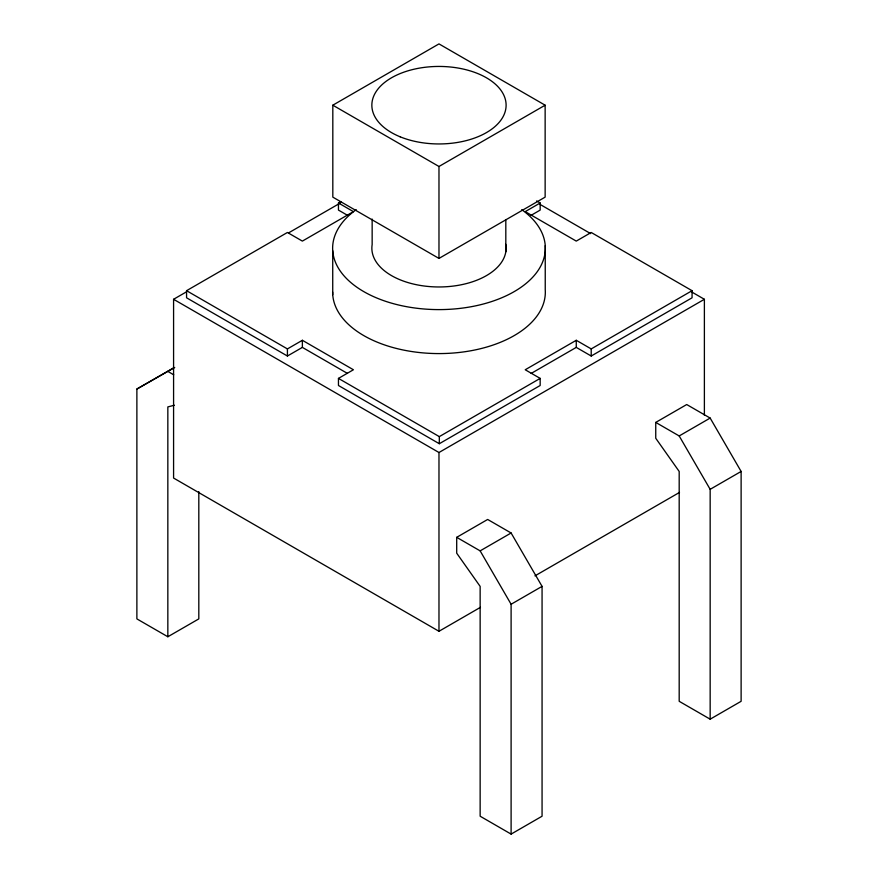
<?xml version="1.0" encoding="UTF-8"?>
<svg xmlns="http://www.w3.org/2000/svg" width="878" height="878" viewBox="0 0 878 878"><rect width="100%" height="100%" fill="white"/><g stroke="black" fill="none" stroke-linecap="round" stroke-linejoin="round"><path stroke-width="1.32" d="M332.817 105.195L438.978 43.9L545.139 105.195L545.139 197.133L438.978 258.417L332.817 197.133L332.817 105.195L438.978 166.48L545.139 105.195M347.479 373.435L302.372 347.392L287.413 356.018L186.564 297.796L186.564 290.695L287.413 232.472L302.372 241.099L353.417 211.631L338.458 202.994L338.458 210.094L347.666 215.406M338.458 202.994L340.84 201.633M480.453 607.335L438.978 631.282L173.581 478.049L173.581 299.288L186.619 291.759M288.511 232.933L340.642 202.829M198.812 491.647L198.812 618.891L167.841 636.759L136.88 618.891L136.88 389.042L173.8 367.772M136.88 389.042L174.722 367.443M186.564 290.695L287.413 348.917L302.372 340.291L353.417 369.759L338.458 378.396L338.458 385.497L439.318 443.719L540.168 385.497L540.168 378.396L525.22 369.759L576.264 340.291L591.212 348.917L692.062 290.695L692.062 297.796L591.212 356.018L576.264 347.392L531.157 373.435M530.971 215.406L540.168 210.094L540.168 202.994L525.22 211.631L576.264 241.099L591.212 232.472L692.062 290.695M338.458 378.396L439.318 436.618L540.168 378.396M173.581 299.288L438.978 452.51L704.386 299.288L704.386 415.283M456.703 537.336L487.663 519.458L511.106 532.99L542.066 586.383L542.066 816.222L511.106 834.1L480.145 816.222L480.145 586.383L456.703 553.184L456.703 537.336L480.145 550.868L511.106 604.251L511.106 834.1M655.745 422.417L686.717 404.538L710.159 418.071L741.12 471.453L741.12 701.302L710.159 719.181L679.188 701.302L679.188 471.453L655.745 438.265L655.745 422.417L679.188 435.949L710.159 489.331L710.159 719.181M480.145 550.868L511.106 532.99M679.188 435.949L710.159 418.071M534.954 575.869L679.506 492.415M511.106 604.251L542.066 586.383M710.159 489.331L741.12 471.453M174.36 405.219L167.841 406.92L167.841 636.759M536.612 200.941L540.168 202.994M539.696 204.201L590.642 233.614M691.348 291.759L704.386 299.288M167.841 371.405L173.701 374.796M591.212 348.917L591.212 356.018M576.264 340.291L576.264 347.392M545.238 245.675L545.238 289.652A106.348 61.394 0 0 1 441.052 353.571A106.348 61.394 0 0 1 332.641 292.045M505.816 219.544L505.816 251.799M439.318 436.618L439.318 443.719M438.978 166.48L438.978 258.417M438.978 452.51L438.978 631.282M372.151 219.072L372.151 244.611A67.123 38.753 0 0 0 439.351 286.963A67.123 38.753 0 0 0 505.739 244.194M332.729 250.735L332.729 294.712M302.372 340.291L302.372 347.392M287.413 348.917L287.413 356.018M521.73 209.633A106.348 61.394 0 0 1 511.479 293.131A106.348 61.394 0 0 1 366.499 293.131A106.348 61.394 0 0 1 356.227 209.644M400.17 136.814A67.123 38.753 0 0 0 505.816 108.784A67.123 38.753 0 0 0 410.959 69.977A67.123 38.753 0 0 0 400.17 136.814"/></g></svg>
